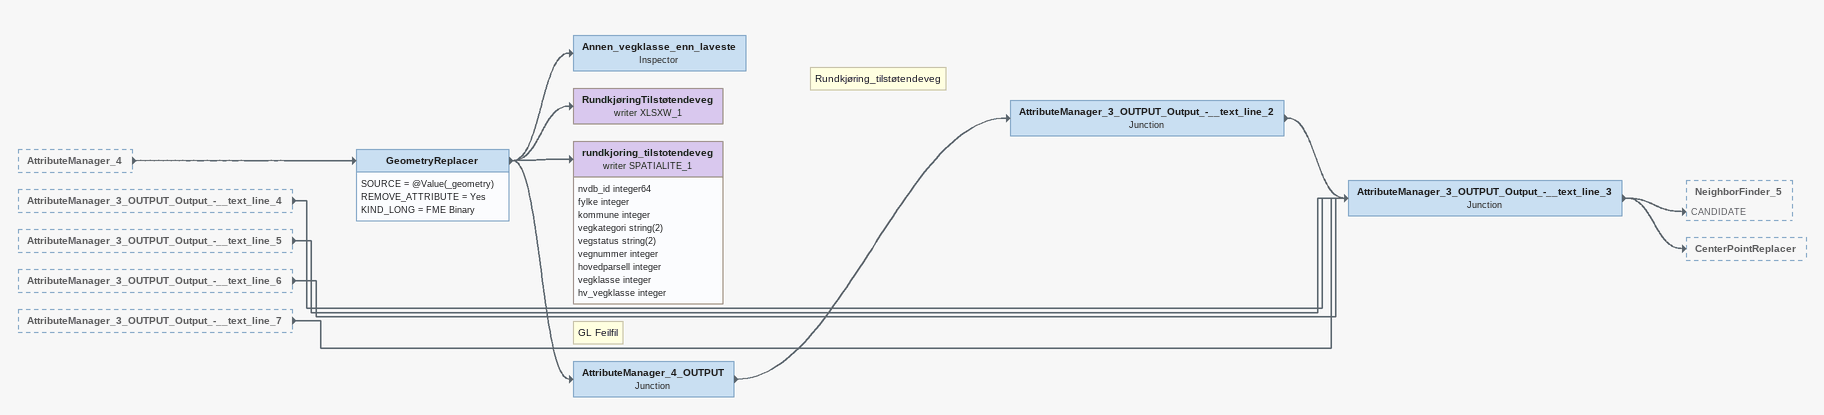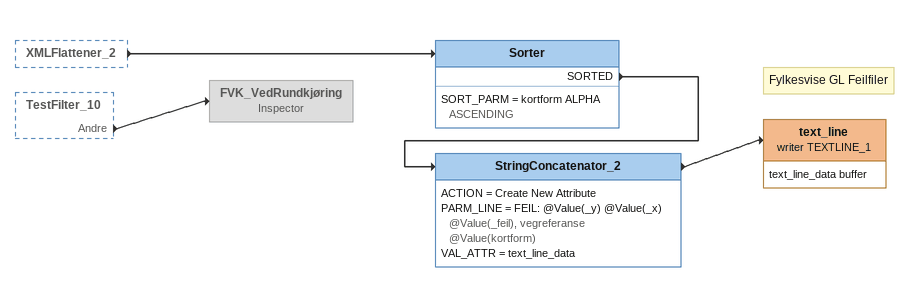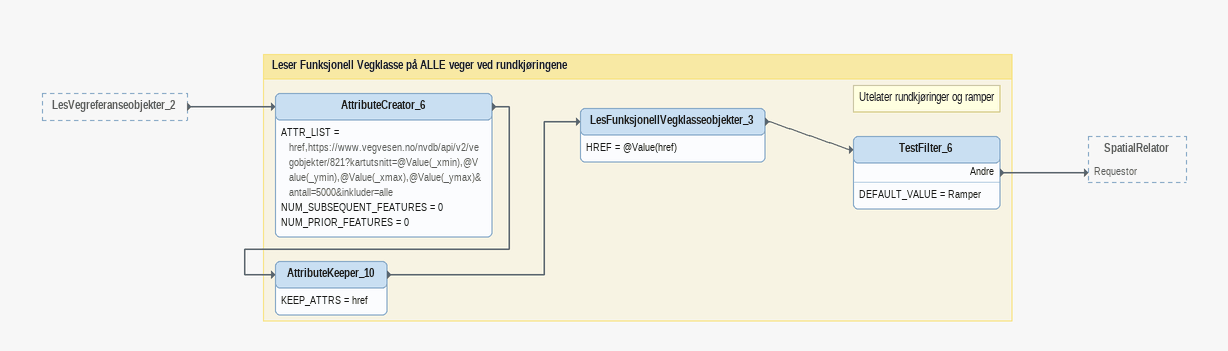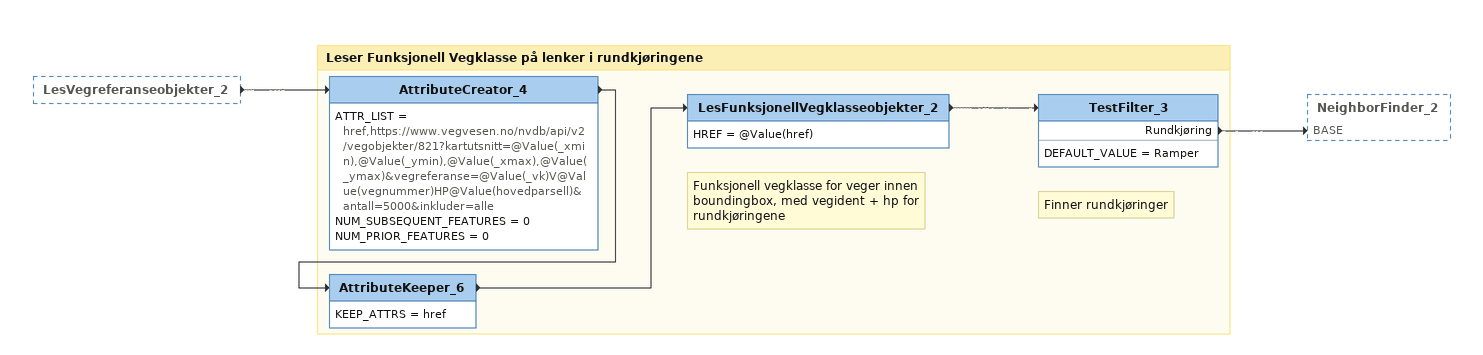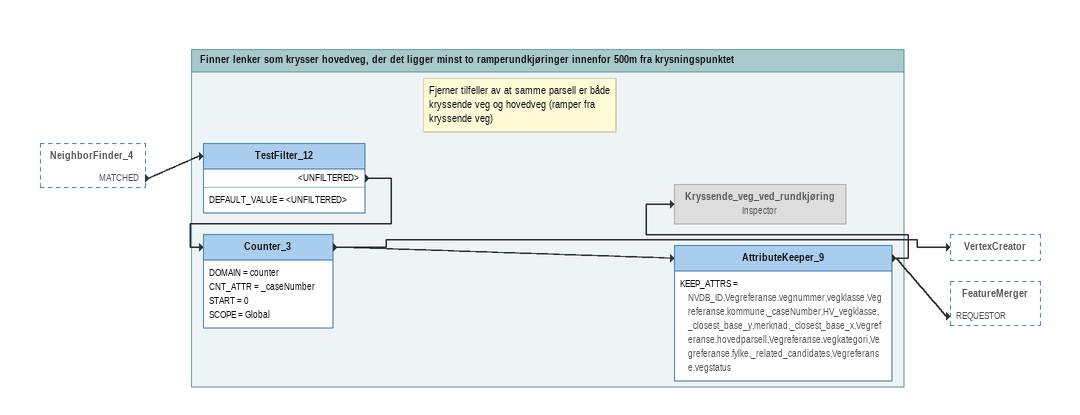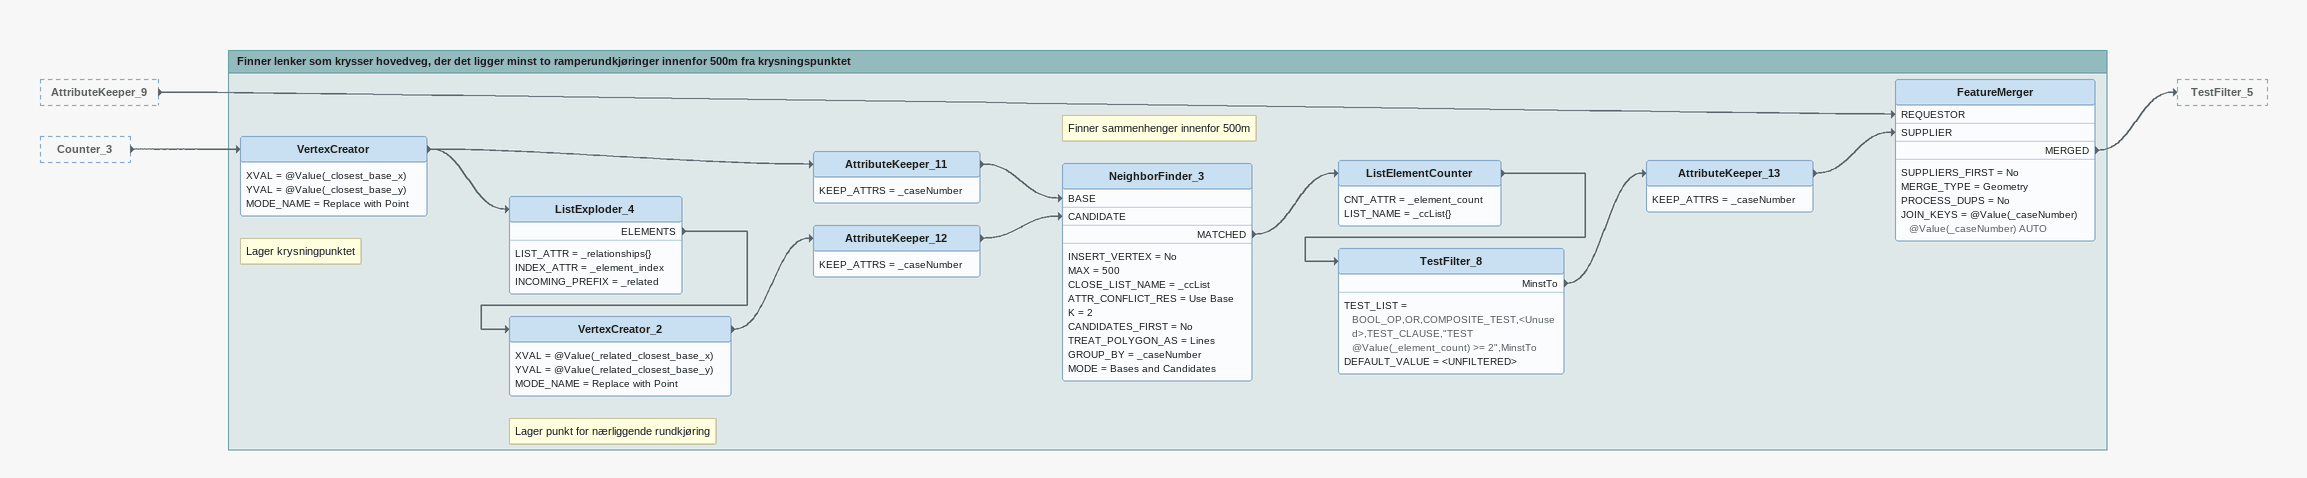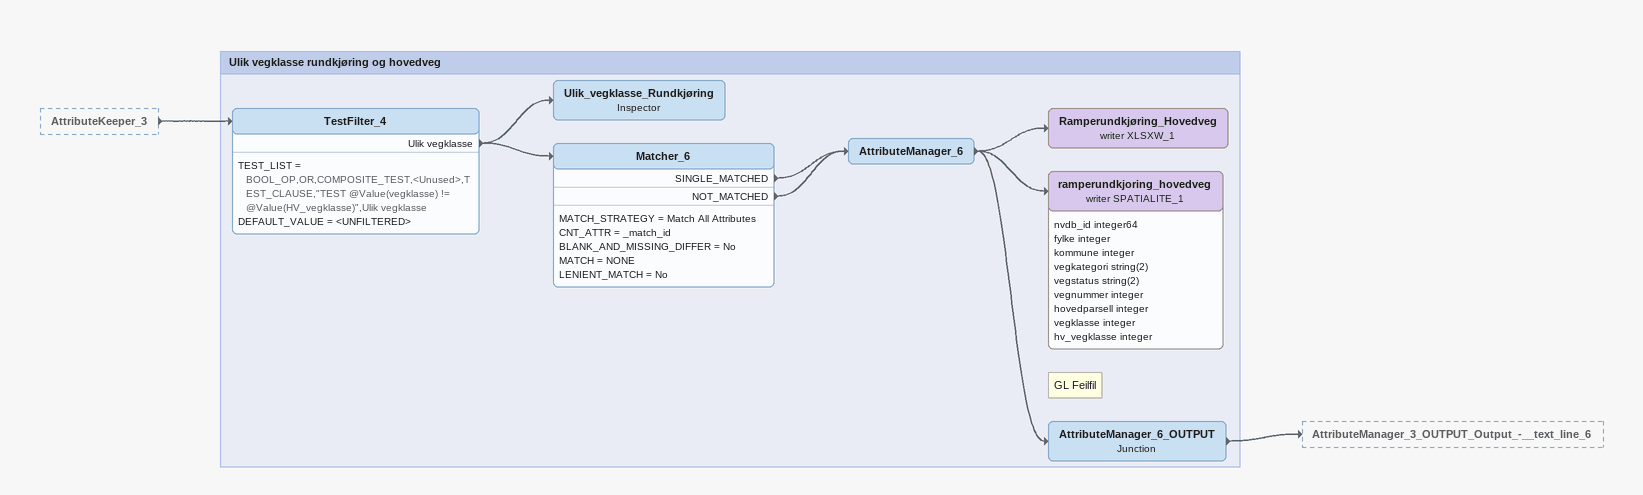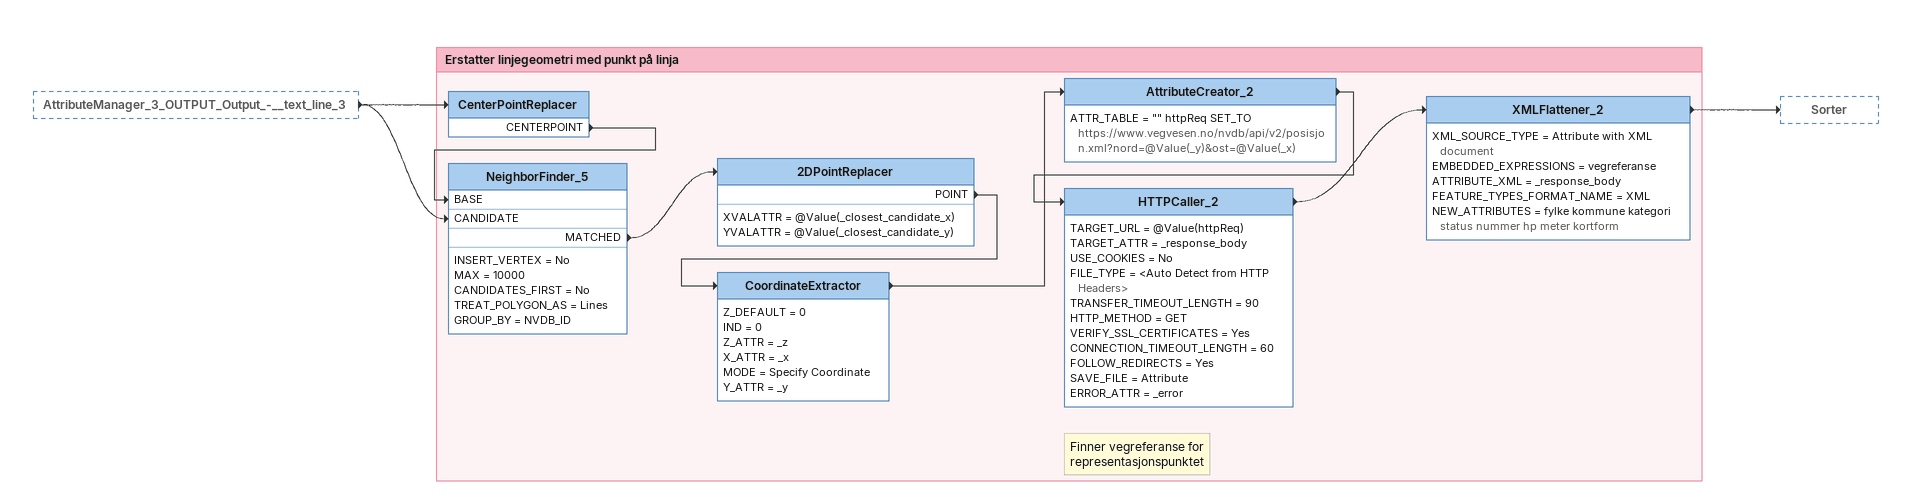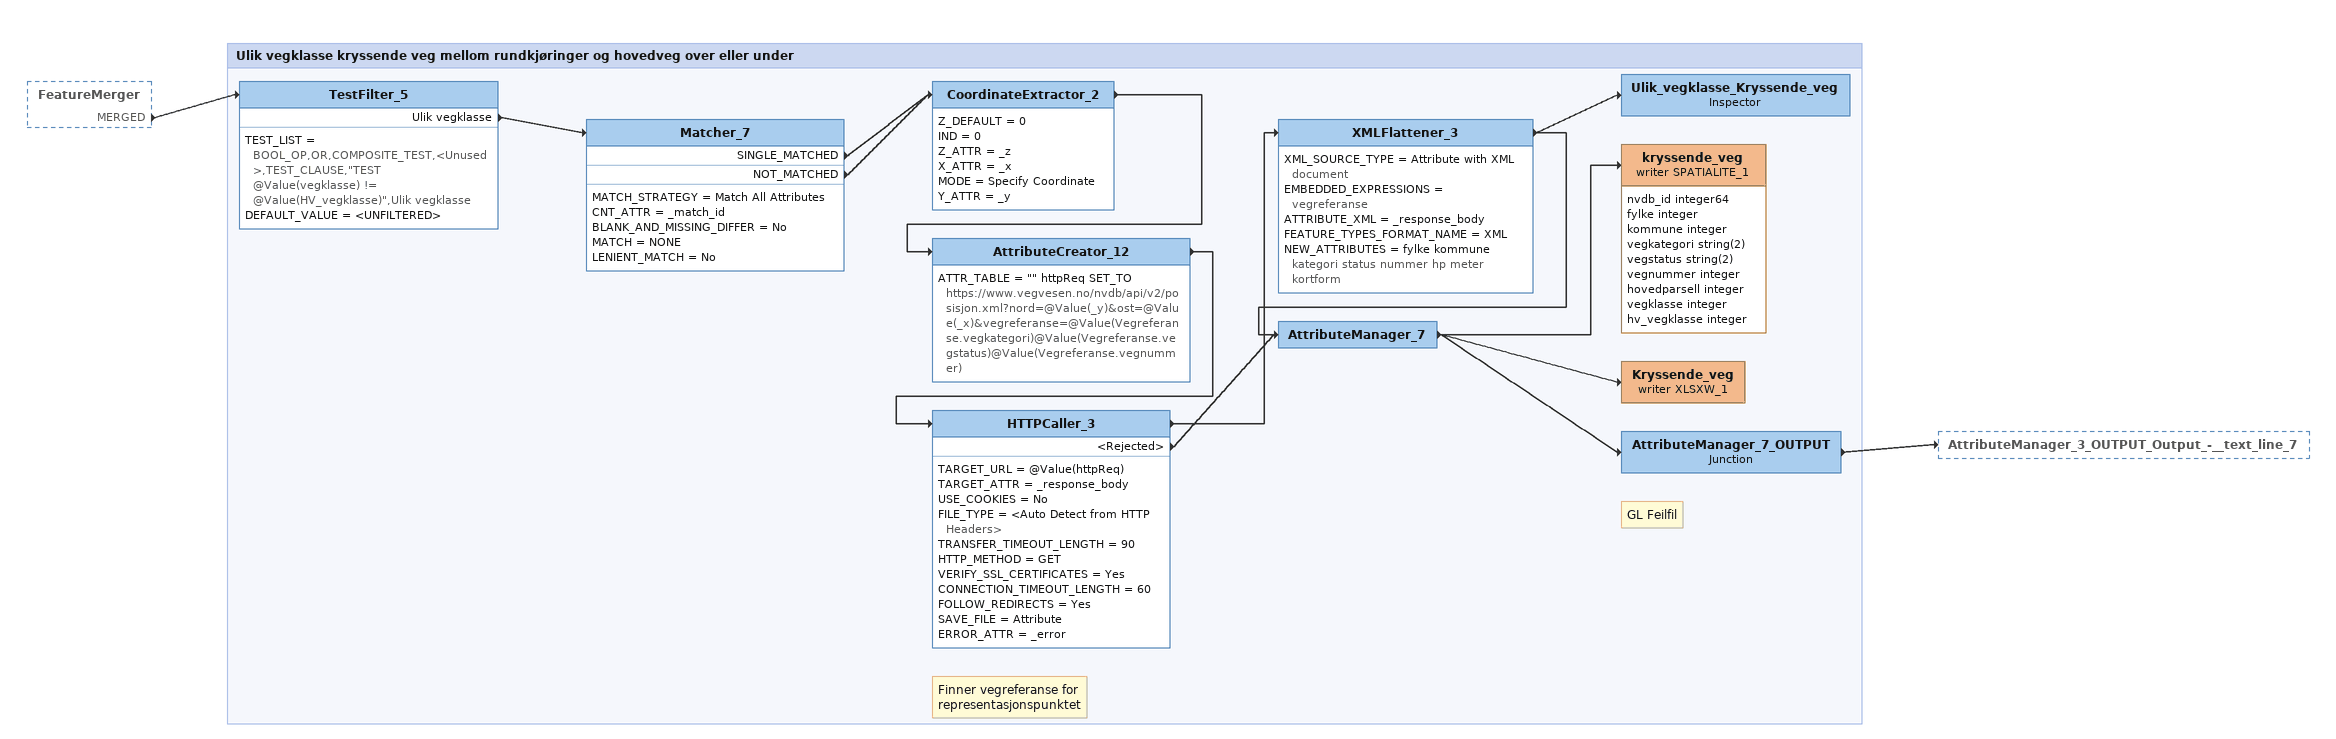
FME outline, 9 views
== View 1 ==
AttributeManager_4 [outside]
    -> GeometryReplacer
AttributeManager_3_OUTPUT_Output_-__text_line_4 [outside]
    -> AttributeManager_3_OUTPUT_Output_-__text_line_3
AttributeManager_3_OUTPUT_Output_-__text_line_5 [outside]
    -> AttributeManager_3_OUTPUT_Output_-__text_line_3
AttributeManager_3_OUTPUT_Output_-__text_line_6 [outside]
    -> AttributeManager_3_OUTPUT_Output_-__text_line_3
AttributeManager_3_OUTPUT_Output_-__text_line_7 [outside]
    -> AttributeManager_3_OUTPUT_Output_-__text_line_3
GeometryReplacer
    SOURCE = @Value(_geometry)
    REMOVE_ATTRIBUTE = Yes
    KIND_LONG = FME Binary
    -> RundkjøringTilstøtendeveg (writer XLSXW_1)
    -> rundkjoring_tilstotendeveg (writer SPATIALITE_1)
    -> Annen_vegklasse_enn_laveste
    -> AttributeManager_4_OUTPUT
Annen_vegklasse_enn_laveste: Inspector
RundkjøringTilstøtendeveg (writer XLSXW_1)
rundkjoring_tilstotendeveg (writer SPATIALITE_1)
    attributes: nvdb_id integer64, fylke integer, kommune integer, vegkategori string(2), vegstatus string(2), vegnummer integer, hovedparsell integer, vegklasse integer, hv_vegklasse integer
Note: GL Feilfil
AttributeManager_4_OUTPUT: Junction
    -> AttributeManager_3_OUTPUT_Output_-__text_line_2
Note: Rundkjøring_tilstøtendeveg
AttributeManager_3_OUTPUT_Output_-__text_line_2: Junction
    -> AttributeManager_3_OUTPUT_Output_-__text_line_3
AttributeManager_3_OUTPUT_Output_-__text_line_3: Junction
    -> NeighborFinder_5 [CANDIDATE]
    -> CenterPointReplacer

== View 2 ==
XMLFlattener_2 [outside]
    -> Sorter
TestFilter_10 [outside]
    Andre -> FVK_VedRundkjøring
Sorter
    SORT_PARM = kortform ALPHA ASCENDING
    SORTED -> StringConcatenator_2
StringConcatenator_2
    ACTION = Create New Attribute
    PARM_LINE = FEIL: @Value(_y) @Value(_x) @Value(_feil), vegreferanse @Value(kortform)
    VAL_ATTR = text_line_data
    -> text_line (writer TEXTLINE_1)
Note: Fylkesvise GL Feilfiler
text_line (writer TEXTLINE_1)
    attributes: text_line_data buffer
FVK_VedRundkjøring: Inspector [off]

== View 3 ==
LesVegreferanseobjekter_2 [outside]
    -> AttributeCreator_6

Bookmark: Leser Funksjonell Vegklasse på ALLE veger ved rundkjøringene
AttributeCreator_6
    ATTR_LIST = href,https://www.vegvesen.no/nvdb/api/v2/vegobjekter/821?kartutsnitt=@Value(_xmin),@Value(_ymin),@Value(_xmax),@Value(_ymax)&antall=5000&inkluder=alle
    NUM_SUBSEQUENT_FEATURES = 0
    NUM_PRIOR_FEATURES = 0
    -> AttributeKeeper_10
AttributeKeeper_10
    KEEP_ATTRS = href
    -> LesFunksjonellVegklasseobjekter_3
LesFunksjonellVegklasseobjekter_3
    HREF = @Value(href)
    -> TestFilter_6
Note: Utelater rundkjøringer og ramper
TestFilter_6
    DEFAULT_VALUE = Ramper
    Andre -> SpatialRelator [Requestor]

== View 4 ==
LesVegreferanseobjekter_2 [outside]
    -> AttributeCreator_4

Bookmark: Leser Funksjonell Vegklasse på lenker i rundkjøringene
AttributeCreator_4
    ATTR_LIST = href,https://www.vegvesen.no/nvdb/api/v2/vegobjekter/821?kartutsnitt=@Value(_xmin),@Value(_ymin),@Value(_xmax),@Value(_ymax)&vegreferanse=@Value(_vk)V@Value(vegnummer)HP@Value(hovedparsell)&antall=5000&inkluder=alle
    NUM_SUBSEQUENT_FEATURES = 0
    NUM_PRIOR_FEATURES = 0
    -> AttributeKeeper_6
AttributeKeeper_6
    KEEP_ATTRS = href
    -> LesFunksjonellVegklasseobjekter_2
Note: Funksjonell vegklasse for veger innen boundingbox, med vegident + hp for rundkjøringene
LesFunksjonellVegklasseobjekter_2
    HREF = @Value(href)
    -> TestFilter_3
Note: Finner rundkjøringer
TestFilter_3
    DEFAULT_VALUE = Ramper
    Rundkjøring -> NeighborFinder_2 [BASE]

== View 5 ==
NeighborFinder_4 [outside]
    MATCHED -> TestFilter_12

Bookmark: Finner lenker som krysser hovedveg, der det ligger minst to ramperundkjøringer innenfor 500m fra krysningspunktet
Note: Fjerner tilfeller av at samme parsell er både kryssende veg og hovedveg (ramper fra kryssende veg)
TestFilter_12
    DEFAULT_VALUE = <UNFILTERED>
    <UNFILTERED> -> Counter_3
Counter_3
    DOMAIN = counter
    CNT_ATTR = _caseNumber
    START = 0
    SCOPE = Global
    -> VertexCreator
    -> AttributeKeeper_9
AttributeKeeper_9
    KEEP_ATTRS = NVDB_ID,Vegreferanse.vegnummer,vegklasse,Vegreferanse.kommune,_caseNumber,HV_vegklasse,_closest_base_y,merknad,_closest_base_x,Vegreferanse.hovedparsell,Vegreferanse.vegkategori,Vegreferanse.fylke,_related_candidates,Vegreferanse.vegstatus
    -> Kryssende_veg_ved_rundkjøring
    -> FeatureMerger [REQUESTOR]
Kryssende_veg_ved_rundkjøring: Inspector [off]

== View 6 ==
AttributeKeeper_9 [outside]
    -> FeatureMerger [REQUESTOR]
Counter_3 [outside]
    -> VertexCreator

Bookmark: Finner lenker som krysser hovedveg, der det ligger minst to ramperundkjøringer innenfor 500m fra krysningspunktet
Note: Lager krysningpunktet
VertexCreator
    XVAL = @Value(_closest_base_x)
    YVAL = @Value(_closest_base_y)
    MODE_NAME = Replace with Point
    -> ListExploder_4
    -> AttributeKeeper_11
AttributeKeeper_11
    KEEP_ATTRS = _caseNumber
    -> NeighborFinder_3 [BASE]
ListExploder_4
    LIST_ATTR = _relationships{}
    INDEX_ATTR = _element_index
    INCOMING_PREFIX = _related
    ELEMENTS -> VertexCreator_2
Note: Lager punkt for nærliggende rundkjøring
VertexCreator_2
    XVAL = @Value(_related_closest_base_x)
    YVAL = @Value(_related_closest_base_y)
    MODE_NAME = Replace with Point
    -> AttributeKeeper_12
AttributeKeeper_12
    KEEP_ATTRS = _caseNumber
    -> NeighborFinder_3 [CANDIDATE]
Note: Finner sammenhenger innenfor 500m
NeighborFinder_3
    INSERT_VERTEX = No
    MAX = 500
    CLOSE_LIST_NAME = _ccList
    ATTR_CONFLICT_RES = Use Base
    K = 2
    CANDIDATES_FIRST = No
    TREAT_POLYGON_AS = Lines
    GROUP_BY = _caseNumber
    MODE = Bases and Candidates
    MATCHED -> ListElementCounter
ListElementCounter
    CNT_ATTR = _element_count
    LIST_NAME = _ccList{}
    -> TestFilter_8
TestFilter_8
    TEST_LIST = BOOL_OP,OR,COMPOSITE_TEST,<Unused>,TEST_CLAUSE,"TEST @Value(_element_count) >= 2",MinstTo
    DEFAULT_VALUE = <UNFILTERED>
    MinstTo -> AttributeKeeper_13
AttributeKeeper_13
    KEEP_ATTRS = _caseNumber
    -> FeatureMerger [SUPPLIER]
FeatureMerger
    SUPPLIERS_FIRST = No
    MERGE_TYPE = Geometry
    PROCESS_DUPS = No
    JOIN_KEYS = @Value(_caseNumber) @Value(_caseNumber) AUTO
    MERGED -> TestFilter_5

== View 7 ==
AttributeKeeper_3 [outside]
    -> TestFilter_4

Bookmark: Ulik vegklasse rundkjøring og hovedveg
TestFilter_4
    TEST_LIST = BOOL_OP,OR,COMPOSITE_TEST,<Unused>,TEST_CLAUSE,"TEST @Value(vegklasse) != @Value(HV_vegklasse)",Ulik vegklasse
    DEFAULT_VALUE = <UNFILTERED>
    Ulik vegklasse -> Ulik_vegklasse_Rundkjøring
    Ulik vegklasse -> Matcher_6
Ulik_vegklasse_Rundkjøring: Inspector
Matcher_6
    MATCH_STRATEGY = Match All Attributes
    CNT_ATTR = _match_id
    BLANK_AND_MISSING_DIFFER = No
    MATCH = NONE
    LENIENT_MATCH = No
    SINGLE_MATCHED -> AttributeManager_6
    NOT_MATCHED -> AttributeManager_6
AttributeManager_6
    -> Ramperundkjøring_Hovedveg (writer XLSXW_1)
    -> ramperundkjoring_hovedveg (writer SPATIALITE_1)
    -> AttributeManager_6_OUTPUT
Ramperundkjøring_Hovedveg (writer XLSXW_1)
ramperundkjoring_hovedveg (writer SPATIALITE_1)
    attributes: nvdb_id integer64, fylke integer, kommune integer, vegkategori string(2), vegstatus string(2), vegnummer integer, hovedparsell integer, vegklasse integer, hv_vegklasse integer
Note: GL Feilfil
AttributeManager_6_OUTPUT: Junction
    -> AttributeManager_3_OUTPUT_Output_-__text_line_6

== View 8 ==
AttributeManager_3_OUTPUT_Output_-__text_line_3 [outside]
    -> NeighborFinder_5 [CANDIDATE]
    -> CenterPointReplacer

Bookmark: Erstatter linjegeometri med punkt på linja
CenterPointReplacer
    CENTERPOINT -> NeighborFinder_5 [BASE]
NeighborFinder_5
    INSERT_VERTEX = No
    MAX = 10000
    CANDIDATES_FIRST = No
    TREAT_POLYGON_AS = Lines
    GROUP_BY = NVDB_ID
    MATCHED -> 2DPointReplacer
2DPointReplacer
    XVALATTR = @Value(_closest_candidate_x)
    YVALATTR = @Value(_closest_candidate_y)
    POINT -> CoordinateExtractor
CoordinateExtractor
    Z_DEFAULT = 0
    IND = 0
    Z_ATTR = _z
    X_ATTR = _x
    MODE = Specify Coordinate
    Y_ATTR = _y
    -> AttributeCreator_2
AttributeCreator_2
    ATTR_TABLE = "" httpReq SET_TO https://www.vegvesen.no/nvdb/api/v2/posisjon.xml?nord=@Value(_y)&ost=@Value(_x)
    -> HTTPCaller_2
Note: Finner vegreferanse for representasjonspunktet
HTTPCaller_2
    TARGET_URL = @Value(httpReq)
    TARGET_ATTR = _response_body
    USE_COOKIES = No
    FILE_TYPE = <Auto Detect from HTTP Headers>
    TRANSFER_TIMEOUT_LENGTH = 90
    HTTP_METHOD = GET
    VERIFY_SSL_CERTIFICATES = Yes
    CONNECTION_TIMEOUT_LENGTH = 60
    FOLLOW_REDIRECTS = Yes
    SAVE_FILE = Attribute
    ERROR_ATTR = _error
    -> XMLFlattener_2
XMLFlattener_2
    XML_SOURCE_TYPE = Attribute with XML document
    EMBEDDED_EXPRESSIONS = vegreferanse
    ATTRIBUTE_XML = _response_body
    FEATURE_TYPES_FORMAT_NAME = XML
    NEW_ATTRIBUTES = fylke kommune kategori status nummer hp meter kortform
    -> Sorter

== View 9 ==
FeatureMerger [outside]
    MERGED -> TestFilter_5

Bookmark: Ulik vegklasse kryssende veg mellom rundkjøringer og hovedveg over eller under
TestFilter_5
    TEST_LIST = BOOL_OP,OR,COMPOSITE_TEST,<Unused>,TEST_CLAUSE,"TEST @Value(vegklasse) != @Value(HV_vegklasse)",Ulik vegklasse
    DEFAULT_VALUE = <UNFILTERED>
    Ulik vegklasse -> Matcher_7
Matcher_7
    MATCH_STRATEGY = Match All Attributes
    CNT_ATTR = _match_id
    BLANK_AND_MISSING_DIFFER = No
    MATCH = NONE
    LENIENT_MATCH = No
    SINGLE_MATCHED -> CoordinateExtractor_2
    NOT_MATCHED -> CoordinateExtractor_2
CoordinateExtractor_2
    Z_DEFAULT = 0
    IND = 0
    Z_ATTR = _z
    X_ATTR = _x
    MODE = Specify Coordinate
    Y_ATTR = _y
    -> AttributeCreator_12
AttributeCreator_12
    ATTR_TABLE = "" httpReq SET_TO https://www.vegvesen.no/nvdb/api/v2/posisjon.xml?nord=@Value(_y)&ost=@Value(_x)&vegreferanse=@Value(Vegreferanse.vegkategori)@Value(Vegreferanse.vegstatus)@Value(Vegreferanse.vegnummer)
    -> HTTPCaller_3
Note: Finner vegreferanse for representasjonspunktet
HTTPCaller_3
    TARGET_URL = @Value(httpReq)
    TARGET_ATTR = _response_body
    USE_COOKIES = No
    FILE_TYPE = <Auto Detect from HTTP Headers>
    TRANSFER_TIMEOUT_LENGTH = 90
    HTTP_METHOD = GET
    VERIFY_SSL_CERTIFICATES = Yes
    CONNECTION_TIMEOUT_LENGTH = 60
    FOLLOW_REDIRECTS = Yes
    SAVE_FILE = Attribute
    ERROR_ATTR = _error
    -> XMLFlattener_3
    <Rejected> -> AttributeManager_7
XMLFlattener_3
    XML_SOURCE_TYPE = Attribute with XML document
    EMBEDDED_EXPRESSIONS = vegreferanse
    ATTRIBUTE_XML = _response_body
    FEATURE_TYPES_FORMAT_NAME = XML
    NEW_ATTRIBUTES = fylke kommune kategori status nummer hp meter kortform
    -> AttributeManager_7
    -> Ulik_vegklasse_Kryssende_veg
Ulik_vegklasse_Kryssende_veg: Inspector
AttributeManager_7
    -> Kryssende_veg (writer XLSXW_1)
    -> kryssende_veg (writer SPATIALITE_1)
    -> AttributeManager_7_OUTPUT
kryssende_veg (writer SPATIALITE_1)
    attributes: nvdb_id integer64, fylke integer, kommune integer, vegkategori string(2), vegstatus string(2), vegnummer integer, hovedparsell integer, vegklasse integer, hv_vegklasse integer
Kryssende_veg (writer XLSXW_1)
Note: GL Feilfil
AttributeManager_7_OUTPUT: Junction
    -> AttributeManager_3_OUTPUT_Output_-__text_line_7
